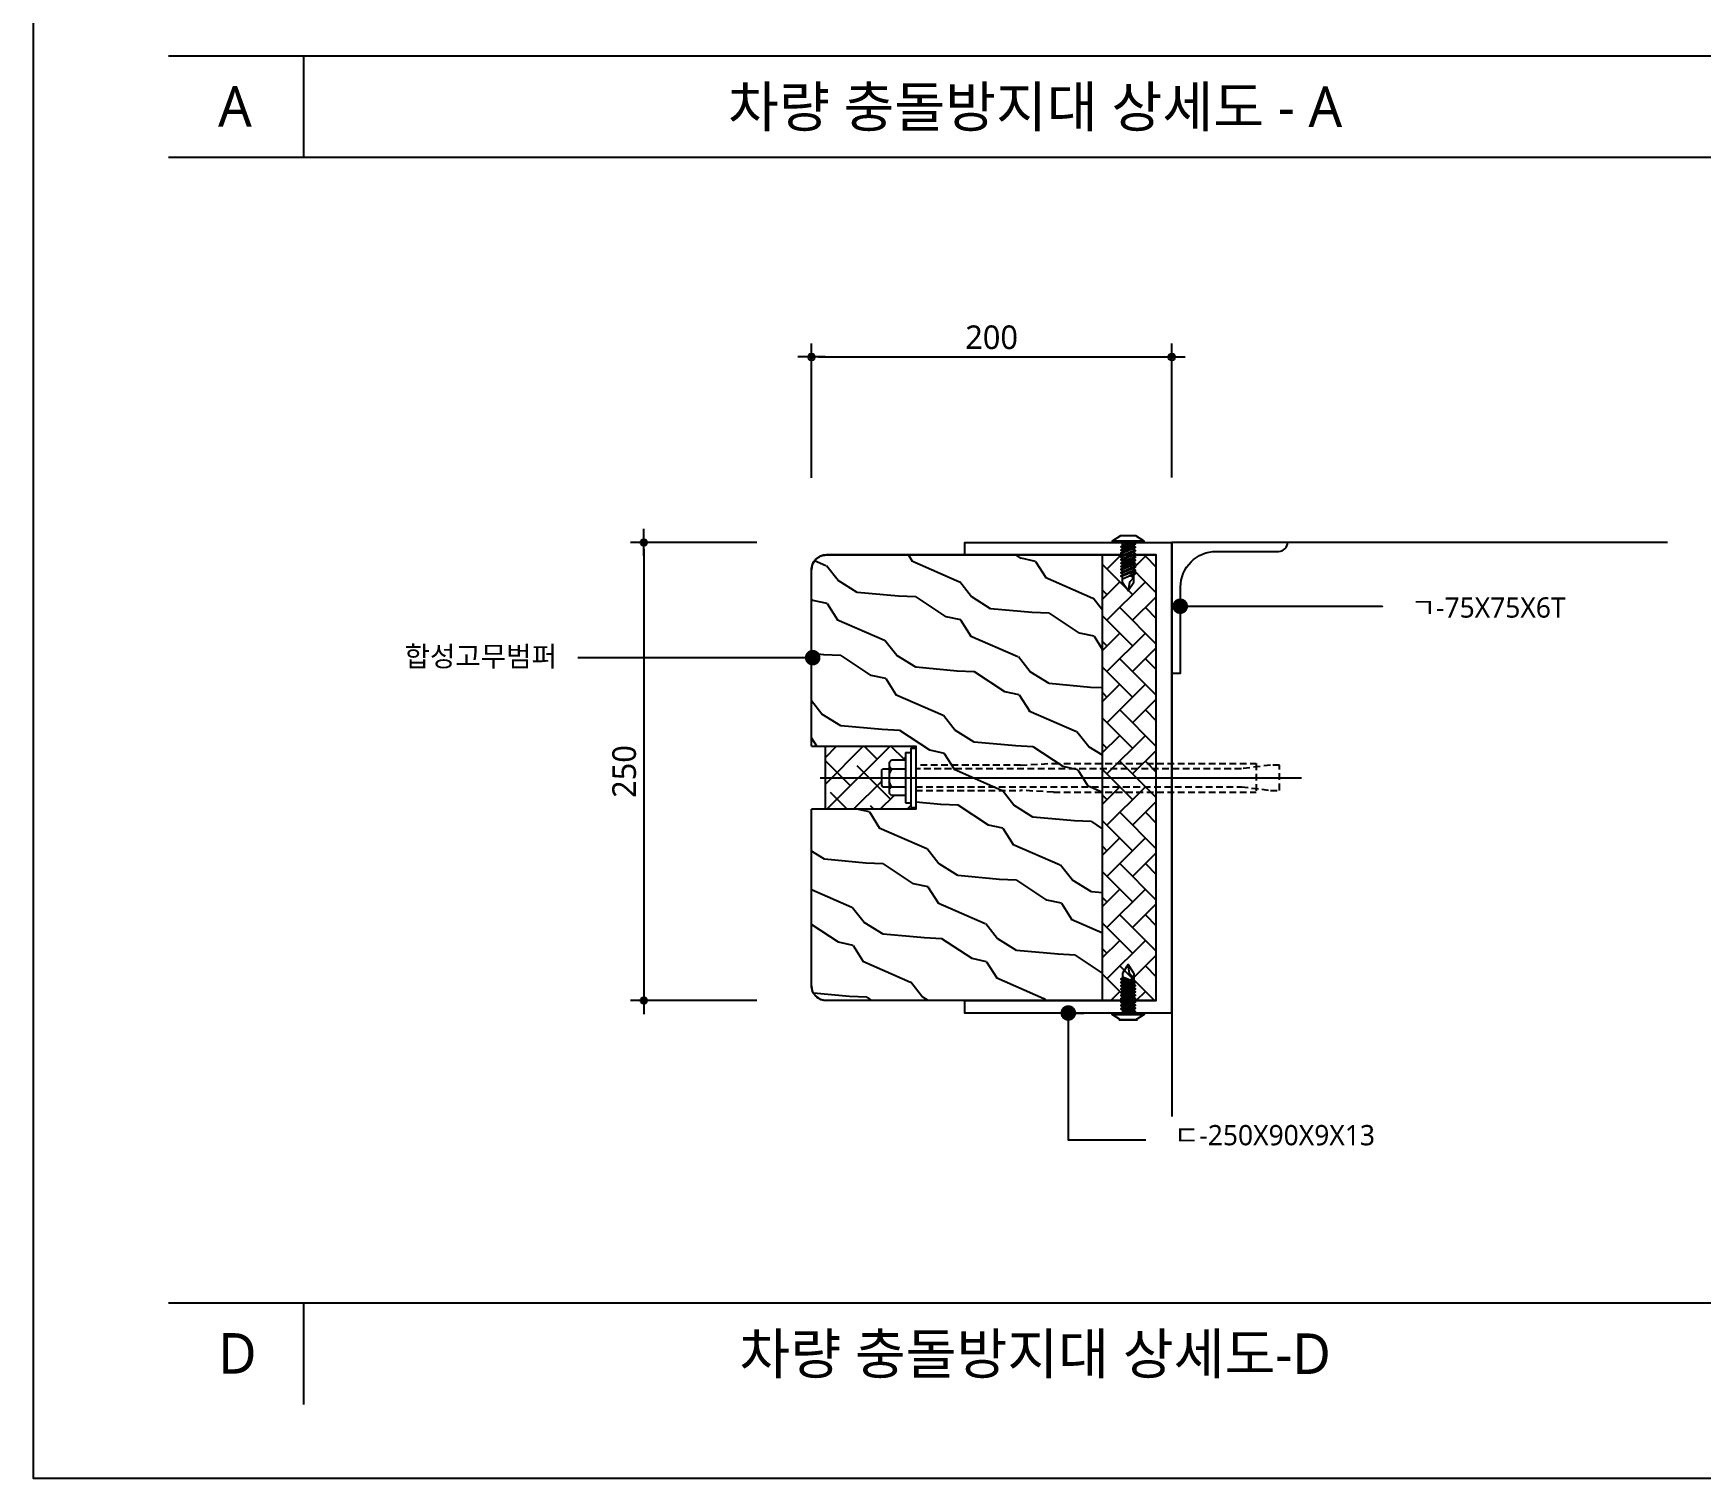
# Model space of a CAD drawing. Header units: millimetres. Extents: x 0 to 323546, y -1160640 to 197746.
# Drawn here: x 0 to 3703, y -1160640 to -1157429 of the extents above; entities that cross this region are included whole.
import ezdxf
from ezdxf.enums import TextEntityAlignment as Align

# ---------------------------------------------------------------- set-up
doc = ezdxf.new("R2010")
doc.units = ezdxf.units.MM
doc.header["$LTSCALE"] = 1000
doc.header["$MEASUREMENT"] = 0
doc.header["$PDSIZE"] = -10
for name, pattern in [('CENTER', [50.8, 31.75, -6.35, 6.35, -6.35]), ('CENTER2', [28.575, 19.05, -3.175, 3.175, -3.175]), ('HID', [2.3, 1.5, -0.8]), ('HIDDEN', [0.375, 0.25, -0.125])]:
    doc.linetypes.add(name, pattern=pattern)
doc.layers.get('0').update_dxf_attribs({"linetype": 'CONTINUOUS'})
doc.layers.get('Defpoints').update_dxf_attribs({"color": 171, "linetype": 'CONTINUOUS'})
for name, color, linetype in [('1HAT', 1, 'CONTINUOUS'), ('2HIDDEN', 2, 'HIDDEN'), ('3', 3, 'CONTINUOUS'), ('9CENTER', 9, 'CENTER'), ('BOLT', 8, 'CONTINUOUS'), ('COL', 2, 'CONTINUOUS'), ('DIM', 7, 'CONTINUOUS'), ('dockseal', 1, 'CONTINUOUS'), ('ELE', 7, 'CONTINUOUS'), ('TEX', 3, 'CONTINUOUS')]:
    doc.layers.add(name, color=color, linetype=linetype)
doc.styles.add('나눔고딕 Se', font='NanumGothic.ttf')
doc.styles.add('나눔바른고딕', font='NanumBarunGothic.ttf')
doc.dimstyles.new('A1-150', dxfattribs={"dimtxt": 3, "dimasz": 1, "dimexe": 2, "dimexo": 2, "dimgap": 1, "dimtad": 1, "dimdec": 0, "dimzin": 12, "dimdsep": 46, "dimtxsty": '나눔고딕 Se', "dimblk1": 'DIMDOT', "dimblk2": 'DIMDOT', "dimsah": 1, "dimcen": -1, "dimdle": 2, "dimclrd": 256, "dimclre": 256, "dimclrt": 3, "dimadec": 0, "dimazin": 0, "dimtfac": 1, "dimtdec": 0, "dimtix": 1, "dimtmove": 2, "dimatfit": 3, "dimldrblk": 'DIMDOT', "dimfxl": 1, "dimtvp": 1, "dimtolj": 1, "dimtzin": 12, "dimlwd": -1, "dimlwe": -1, "dimarcsym": 0})

# ---------------------------------------------------------------- blocks, each defined once
blk = doc.blocks.new('DIMDOT')
at = {"color": 0}
blk.add_line((-2, 0), (2, 0), dxfattribs=at)
for radius in [0.5, 0.25]:
    blk.add_circle((0, 0), radius, dxfattribs=at)
blk = doc.blocks.new('*D42')
at = {"layer": 'Defpoints', "color": 0, "transparency": 16777216}
for p in [(2528.3, -1158148.3), (1728.3, -1158446.6), (2528.3, -1158446.2)]:
    blk.add_point(p, dxfattribs=at)
at = {"layer": 'DIM', "transparency": 16777216}
for p, q in [((1728.3, -1158416.6), (1728.3, -1158118.3)), ((2528.3, -1158416.2), (2528.3, -1158118.3)), ((1743.3, -1158148.3), (2513.3, -1158148.3))]:
    blk.add_line(p, q, dxfattribs=at)
at = {"layer": 'DIM', "transparency": 16777216, "xscale": 15, "yscale": 15, "zscale": 15, "rotation": 180}
blk.add_blockref('DIMDOT', (1728.3, -1158148.3), dxfattribs=at)
at = {"layer": 'DIM', "transparency": 16777216, "xscale": 15, "yscale": 15, "zscale": 15}
blk.add_blockref('DIMDOT', (2528.3, -1158148.3), dxfattribs=at)
at = {"layer": 'DIM', "color": 3, "transparency": 16777216, "insert": (2128.3, -1158104.9), "char_height": 52.5, "attachment_point": 5, "style": '나눔고딕 Se'}
blk.add_mtext('\\A1;200', dxfattribs=at)
blk = doc.blocks.new('*D43')
at = {"layer": 'Defpoints', "color": 0, "transparency": 16777216}
for p in [(1637, -1158560.4), (1356, -1159577.9), (1636.6, -1159577.9)]:
    blk.add_point(p, dxfattribs=at)
at = {"layer": 'DIM', "transparency": 16777216}
for p, q in [((1607, -1158560.4), (1326, -1158560.4)), ((1356, -1158575.4), (1356, -1159562.9)), ((1606.6, -1159577.9), (1326, -1159577.9))]:
    blk.add_line(p, q, dxfattribs=at)
at = {"layer": 'DIM', "transparency": 16777216, "xscale": 15, "yscale": 15, "zscale": 15}
for p, rotation in [((1356, -1158560.4), 90), ((1356, -1159577.9), 270)]:
    blk.add_blockref('DIMDOT', p, dxfattribs=dict(at, rotation=rotation))
at = {"layer": 'DIM', "color": 3, "transparency": 16777216, "insert": (1312.5, -1159069.2), "char_height": 52.5, "attachment_point": 5, "rotation": 90, "style": '나눔고딕 Se'}
blk.add_mtext('\\A1;250', dxfattribs=at)
blk = doc.blocks.new('_Dot')
at = {"color": 0, "linetype": 'ByBlock', "lineweight": -2}
blk.add_line((-0.5, 0), (-1, 0), dxfattribs=at)
at = {"color": 0, "linetype": 'ByBlock', "const_width": 0.5}
blk.add_lwpolyline([(-0.25, 0, 1), (0.25, 0, 1)], format="xyb", close=True, dxfattribs=at)

msp = doc.modelspace()

# ---------------------------------------------------------------- hatches: boundary and pattern name
at = {"ltscale": 0.002}
h = msp.add_hatch(dxfattribs=at)
h.set_pattern_fill('AR-HBONE', color=256, scale=0.39591, angle=-90, style=0)
h.set_pattern_definition([(315, (201726037.378, 83488936.918), (56.885938458, -2e-14), [120.673298514, -40.224432838]), (45, (201726065.82, 83488908.475), (56.885938458, -2e-14), [120.673298514, -40.224432838])])
h.paths.add_polyline_path([(2493.56, -1159577.9), (2374.79, -1159577.9), (2374.79, -1158588.13), (2493.56, -1158588.13)])
at = {"layer": '1HAT'}
h = msp.add_hatch(dxfattribs=at)
h.set_pattern_fill('ANSI38', color=256, scale=13.196992, style=0)
h.set_pattern_definition([(45, (-117793.794, -1236874.58), (-29.628093, 29.628093), []), (135, (-117793.794, -1236874.58), (-88.884279, 29.628093), [104.751127, -62.850676])])
h.paths.add_polyline_path([(1900.46, -1159117.01), (1900.46, -1159103.01), (1886.86, -1159103.01), (1883.66, -1159099.81), (1883.66, -1159083.01), (1759.42, -1159083.01), (1759.42, -1159153.01), (1960.06, -1159153.01), (1960.06, -1159149.01), (1948.86, -1159149.01), (1948.86, -1159139.01), (1936.86, -1159139.01), (1936.86, -1159121.41), (1935.66, -1159122.61), (1906.06, -1159122.61)])
h.paths.add_polyline_path([(1935.66, -1159043.41), (1936.86, -1159044.61), (1936.86, -1159027.01), (1948.86, -1159027.01), (1948.86, -1159017.01), (1960.06, -1159017.01), (1960.06, -1159013.01), (1759.42, -1159013.01), (1759.42, -1159083.01), (1883.66, -1159083.01), (1883.66, -1159066.21), (1886.86, -1159063.01), (1900.46, -1159063.01), (1900.46, -1159049.01), (1906.06, -1159043.41)])
at = {"layer": 'ELE'}
h = msp.add_hatch(dxfattribs=at)
h.set_pattern_fill('WOOD2', color=8, scale=211.151878, angle=270, style=0)
h.set_pattern_definition([(146.45903, (-101946.214, -1199554.81), (-426.471253, 202.602528), [80.12644, -587.5943]), (177.422828, (-102012.999, -1199510.538), (-1648.351717, 51.267344), [38.9345, -1907.78974]), (174.871728, (-101885.559, -1199378.719), (-4315.98172584, 377.6714449), [92.6184, -4538.3038]), (148.007228, (-101977.806, -1199370.44), (-1539.5506515, 940.4773074), [49.4294, -2422.04]), (128.02413, (-101889.66, -1199510.59), (-296.40333, 36.26706), [42.23038, -168.9215]), (156.467028, (-101915.674, -1199477.32), (2855.2315641, -1251.8819714), [115.26654, -5648.0581]), (122.313528, (-102021.353, -1199431.297), (1004.277732, -1627.0849344), [42.4411, -2079.6091]), (167.829728, (-102044.04, -1199395.428), (1315.681595, -311.402778), [32.98298, -1616.16598])])
edge = h.paths.add_edge_path()
edge.add_line((1728.26, -1159013.01), (1960.06, -1159013.01))
edge.add_line((1960.06, -1159013.01), (1960.06, -1159153.01))
edge.add_line((1960.06, -1159153.01), (1728.26, -1159153.01))
edge.add_line((1728.26, -1159153.01), (1728.26, -1159544.91))
edge.add_arc((1761.26, -1159544.91), 32.99, 180, 270)
edge.add_line((1761.26, -1159577.9), (2374.79, -1159577.9))
edge.add_line((2374.79, -1159577.9), (2374.79, -1158588.13))
edge.add_line((2374.79, -1158588.13), (1761.26, -1158588.13))
edge.add_arc((1761.26, -1158621.12), 32.99, 90, 180)
edge.add_line((1728.26, -1158621.12), (1728.26, -1159013.01))

# ---------------------------------------------------------------- linework, layer by layer
at = {"color": 252, "ltscale": 0.1}
for p, q in [((10950, -1157480), (300, -1157480)), ((10950, -1157480), (300, -1157480)), ((600, -1157480), (600, -1157705)), ((10950, -1160250), (300, -1160250)), ((600, -1160250), (600, -1160475))]:
    msp.add_line(p, q, dxfattribs=at)
at = {"ltscale": 0.1}
msp.add_line((10950, -1157705), (300, -1157705), dxfattribs=at)
msp.add_line((10950, -1157705), (300, -1157705), dxfattribs=at)
at = {"ltscale": 0.002}
msp.add_lwpolyline([(2069.17, -1158588.13), (2069.17, -1158560.41), (2528, -1158560.41), (2528, -1159605.62), (2069.17, -1159605.62), (2069.17, -1159577.9), (2493.56, -1159577.9), (2493.56, -1158588.13)], close=True, dxfattribs=at)
at = {"color": 2}
msp.add_lwpolyline([(2374.79, -1159577.9), (2493.56, -1159577.9), (2493.56, -1158588.13), (2374.79, -1158588.13)], dxfattribs=at)
msp.add_lwpolyline([(2627.24, -1158580.21), (2765.81, -1158580.21, 0.4142136), (2785.6, -1158560.41), (2528.26, -1158560.41), (2528.26, -1158850.96), (2548.06, -1158850.96), (2548.06, -1158659.39, -0.4142136)], format="xyb", close=True)
msp.add_lwpolyline([(2581.87, -1158702), (2996.16, -1158702), (2996.16, -1158702)])
at = {"layer": '2HIDDEN'}
for p, q in [((1936.86, -1159027.01), (1936.86, -1159139.01)), ((1936.86, -1159027.01), (1948.86, -1159027.01)), ((1948.86, -1159017.01), (1948.86, -1159149.01)), ((1948.86, -1159017.01), (1960.06, -1159017.01)), ((1883.66, -1159066.21), (1886.86, -1159063.01)), ((1883.66, -1159066.21), (1883.66, -1159099.81)), ((1886.86, -1159063.01), (1900.46, -1159063.01)), ((1900.46, -1159049.01), (1906.06, -1159043.41)), ((1900.46, -1159049.01), (1900.46, -1159057.41)), ((1900.46, -1159057.41), (1900.46, -1159108.61)), ((1900.46, -1159057.41), (1906.06, -1159063.01)), ((1906.06, -1159063.01), (1900.46, -1159074.61)), ((1906.06, -1159043.41), (1935.66, -1159043.41)), ((1906.06, -1159063.01), (1936.86, -1159063.01)), ((1936.86, -1159044.61), (1935.66, -1159043.41)), ((1883.66, -1159099.81), (1886.86, -1159103.01)), ((1886.86, -1159103.01), (1900.46, -1159103.01)), ((1906.06, -1159103.01), (1900.46, -1159091.41)), ((1900.46, -1159108.61), (1906.06, -1159103.01)), ((1906.06, -1159103.01), (1936.86, -1159103.01)), ((1900.46, -1159108.61), (1900.46, -1159117.01)), ((1906.06, -1159122.61), (1900.46, -1159117.01)), ((1935.66, -1159122.61), (1906.06, -1159122.61)), ((1935.66, -1159122.61), (1936.86, -1159121.41)), ((1936.86, -1159139.01), (1948.86, -1159139.01)), ((1948.86, -1159149.01), (1960.06, -1159149.01))]:
    msp.add_line(p, q, dxfattribs=at)
at = {"layer": '2HIDDEN', "linetype": 'HID', "ltscale": 0.01}
for p, q in [((2192.38, -1159055.01), (1960.06, -1159055.01)), ((2683.02, -1159063.01), (1960.06, -1159063.01)), ((2192.38, -1159055.01), (2265.72, -1159051.01)), ((2265.72, -1159051.01), (2715.81, -1159051.01)), ((2747.82, -1159055.01), (2683.02, -1159063.01)), ((2715.81, -1159051.01), (2715.81, -1159115.01)), ((2767.82, -1159055.01), (2747.82, -1159055.01)), ((2767.82, -1159111.01), (2767.82, -1159055.01)), ((1960.06, -1159103.01), (2683.02, -1159103.01)), ((2683.02, -1159103.01), (2747.82, -1159111.01)), ((1960.06, -1159111.01), (2192.54, -1159111.01)), ((2265.72, -1159115.01), (2192.54, -1159111.01)), ((2265.72, -1159115.01), (2715.81, -1159115.01)), ((2747.82, -1159111.01), (2767.82, -1159111.01))]:
    msp.add_line(p, q, dxfattribs=at)
at = {"layer": '9CENTER', "color": 1, "linetype": 'CENTER2'}
msp.add_line((1747.2, -1159083.01), (2816.26, -1159083.01), dxfattribs=at)
at = {"layer": 'BOLT', "color": 10}
for p, q in [((2414.99, -1158569.91), (2438.36, -1158560.41)), ((2414.99, -1158577.17), (2447.85, -1158563.64)), ((2414.99, -1158577.17), (2447.85, -1158563.64)), ((2414.99, -1158584.43), (2447.85, -1158570.9)), ((2414.99, -1158584.43), (2447.85, -1158570.9)), ((2414.99, -1158591.69), (2447.85, -1158578.16)), ((2414.99, -1158591.69), (2447.85, -1158578.16)), ((2414.99, -1158598.94), (2447.85, -1158585.41)), ((2414.99, -1158598.94), (2447.85, -1158585.41)), ((2414.99, -1158606.2), (2447.85, -1158592.67)), ((2414.99, -1158606.2), (2447.85, -1158592.67)), ((2414.99, -1158613.46), (2447.85, -1158599.93)), ((2414.99, -1158613.46), (2447.85, -1158599.93)), ((2414.99, -1158620.71), (2447.85, -1158607.18)), ((2414.99, -1158620.71), (2447.85, -1158607.18)), ((2414.99, -1158627.97), (2447.85, -1158614.44)), ((2414.99, -1158627.97), (2447.85, -1158614.44)), ((2414.99, -1158635.23), (2447.85, -1158621.7)), ((2414.99, -1158635.23), (2447.85, -1158621.7)), ((2435.94, -1158633.86), (2447.85, -1158628.96)), ((2435.94, -1158633.86), (2447.85, -1158628.96)), ((2414.99, -1159530.8), (2447.85, -1159544.33)), ((2414.99, -1159530.8), (2447.85, -1159544.33)), ((2414.99, -1159538.06), (2447.85, -1159551.59)), ((2414.99, -1159538.06), (2447.85, -1159551.59)), ((2414.99, -1159545.31), (2447.85, -1159558.84)), ((2414.99, -1159545.31), (2447.85, -1159558.84)), ((2435.94, -1159532.17), (2447.85, -1159537.07)), ((2435.94, -1159532.17), (2447.85, -1159537.07)), ((2414.99, -1159552.57), (2447.85, -1159566.1)), ((2414.99, -1159552.57), (2447.85, -1159566.1)), ((2414.99, -1159559.83), (2447.85, -1159573.36)), ((2414.99, -1159559.83), (2447.85, -1159573.36)), ((2414.99, -1159567.09), (2447.85, -1159580.62)), ((2414.99, -1159567.09), (2447.85, -1159580.62)), ((2414.99, -1159574.34), (2447.85, -1159587.87)), ((2414.99, -1159574.34), (2447.85, -1159587.87)), ((2414.99, -1159581.6), (2447.85, -1159595.13)), ((2414.99, -1159581.6), (2447.85, -1159595.13)), ((2414.99, -1159588.86), (2447.85, -1159602.39)), ((2414.99, -1159588.86), (2447.85, -1159602.39)), ((2414.99, -1159596.11), (2438.36, -1159605.62))]:
    msp.add_line(p, q, dxfattribs=at)
at = {"layer": 'BOLT'}
for p, q in [((2418.95, -1158566.73), (2418.95, -1158560.41)), ((2418.95, -1158573.99), (2418.95, -1158569.91)), ((2418.95, -1158581.25), (2418.95, -1158577.17)), ((2418.95, -1158588.5), (2418.95, -1158584.43)), ((2443.89, -1158563.64), (2443.89, -1158560.41)), ((2443.89, -1158570.9), (2443.89, -1158566.83)), ((2443.89, -1158578.16), (2443.89, -1158574.08)), ((2443.89, -1158585.41), (2443.89, -1158581.34)), ((2443.89, -1158592.67), (2443.89, -1158588.6)), ((2418.95, -1158595.76), (2418.95, -1158591.69)), ((2418.95, -1158603.02), (2418.95, -1158598.94)), ((2418.95, -1158610.27), (2418.95, -1158606.2)), ((2418.95, -1158617.53), (2418.95, -1158613.46)), ((2418.95, -1158624.79), (2418.95, -1158620.71)), ((2443.89, -1158599.93), (2443.89, -1158595.85)), ((2443.89, -1158607.18), (2443.89, -1158603.11)), ((2443.89, -1158614.44), (2443.89, -1158610.37)), ((2443.89, -1158621.7), (2443.89, -1158617.62)), ((2443.89, -1158628.96), (2443.89, -1158624.88)), ((2418.95, -1158632.04), (2418.95, -1158627.97)), ((2418.95, -1158648.97), (2418.95, -1158635.23)), ((2443.89, -1158648.97), (2443.89, -1158632.14)), ((2418.95, -1159517.05), (2418.95, -1159530.8)), ((2418.95, -1159533.98), (2418.95, -1159538.06)), ((2418.95, -1159541.24), (2418.95, -1159545.31)), ((2418.95, -1159548.5), (2418.95, -1159552.57)), ((2443.89, -1159517.05), (2443.89, -1159533.89)), ((2443.89, -1159537.07), (2443.89, -1159541.15)), ((2443.89, -1159544.33), (2443.89, -1159548.4)), ((2443.89, -1159551.59), (2443.89, -1159555.66)), ((2418.95, -1159555.76), (2418.95, -1159559.83)), ((2418.95, -1159563.01), (2418.95, -1159567.09)), ((2418.95, -1159570.27), (2418.95, -1159574.34)), ((2418.95, -1159577.53), (2418.95, -1159581.6)), ((2418.95, -1159584.78), (2418.95, -1159588.86)), ((2443.89, -1159558.84), (2443.89, -1159562.92)), ((2443.89, -1159566.1), (2443.89, -1159570.18)), ((2443.89, -1159573.36), (2443.89, -1159577.43)), ((2443.89, -1159580.62), (2443.89, -1159584.69)), ((2443.89, -1159587.87), (2443.89, -1159591.95)), ((2410.63, -1159620.66), (2452.2, -1159620.66)), ((2418.95, -1159592.04), (2418.95, -1159596.11)), ((2418.95, -1159599.3), (2418.95, -1159605.62)), ((2443.89, -1159595.13), (2443.89, -1159599.2)), ((2443.89, -1159602.39), (2443.89, -1159605.62))]:
    msp.add_line(p, q, dxfattribs=at)
for points in [[(2448.44, -1158545.37), (2414.39, -1158545.37), (2395.78, -1158557.25), (2467.05, -1158557.25)], [(2467.05, -1158557.25), (2395.78, -1158557.25), (2395.78, -1158560.41), (2467.05, -1158560.41)], [(2447.85, -1158563.64), (2443.89, -1158566.83), (2418.95, -1158577.17), (2414.99, -1158577.17), (2418.95, -1158573.99), (2443.89, -1158563.64)], [(2447.85, -1158570.9), (2443.89, -1158574.08), (2418.95, -1158584.43), (2414.99, -1158584.43), (2418.95, -1158581.25), (2443.89, -1158570.9)], [(2447.85, -1158578.16), (2443.89, -1158581.34), (2418.95, -1158591.69), (2414.99, -1158591.69), (2418.95, -1158588.5), (2443.89, -1158578.16)], [(2447.85, -1158585.41), (2443.89, -1158588.6), (2418.95, -1158598.94), (2414.99, -1158598.94), (2418.95, -1158595.76), (2443.89, -1158585.41)], [(2447.85, -1158592.67), (2443.89, -1158595.85), (2418.95, -1158606.2), (2414.99, -1158606.2), (2418.95, -1158603.02), (2443.89, -1158592.67)], [(2447.85, -1158599.93), (2443.89, -1158603.11), (2418.95, -1158613.46), (2414.99, -1158613.46), (2418.95, -1158610.27), (2443.89, -1158599.93)], [(2447.85, -1158607.18), (2443.89, -1158610.37), (2418.95, -1158620.71), (2414.99, -1158620.71), (2418.95, -1158617.53), (2443.89, -1158607.18)], [(2447.85, -1158614.44), (2443.89, -1158617.62), (2418.95, -1158627.97), (2414.99, -1158627.97), (2418.95, -1158624.79), (2443.89, -1158614.44)], [(2447.85, -1158621.7), (2443.89, -1158624.88), (2418.95, -1158635.23), (2414.99, -1158635.23), (2418.95, -1158632.04), (2443.89, -1158621.7)], [(2447.85, -1158628.96), (2443.89, -1158632.14), (2439.9, -1158633.86), (2435.94, -1158633.86), (2439.9, -1158630.68), (2443.89, -1158628.96)], [(2447.85, -1159544.33), (2443.89, -1159541.15), (2418.95, -1159530.8), (2414.99, -1159530.8), (2418.95, -1159533.98), (2443.89, -1159544.33)], [(2447.85, -1159551.59), (2443.89, -1159548.4), (2418.95, -1159538.06), (2414.99, -1159538.06), (2418.95, -1159541.24), (2443.89, -1159551.59)], [(2447.85, -1159558.84), (2443.89, -1159555.66), (2418.95, -1159545.31), (2414.99, -1159545.31), (2418.95, -1159548.5), (2443.89, -1159558.84)], [(2447.85, -1159537.07), (2443.89, -1159533.89), (2439.9, -1159532.17), (2435.94, -1159532.17), (2439.9, -1159535.35), (2443.89, -1159537.07)], [(2447.85, -1159566.1), (2443.89, -1159562.92), (2418.95, -1159552.57), (2414.99, -1159552.57), (2418.95, -1159555.76), (2443.89, -1159566.1)], [(2447.85, -1159573.36), (2443.89, -1159570.18), (2418.95, -1159559.83), (2414.99, -1159559.83), (2418.95, -1159563.01), (2443.89, -1159573.36)], [(2447.85, -1159580.62), (2443.89, -1159577.43), (2418.95, -1159567.09), (2414.99, -1159567.09), (2418.95, -1159570.27), (2443.89, -1159580.62)], [(2447.85, -1159587.87), (2443.89, -1159584.69), (2418.95, -1159574.34), (2414.99, -1159574.34), (2418.95, -1159577.53), (2443.89, -1159587.87)], [(2447.85, -1159595.13), (2443.89, -1159591.95), (2418.95, -1159581.6), (2414.99, -1159581.6), (2418.95, -1159584.78), (2443.89, -1159595.13)], [(2467.05, -1159608.78), (2395.78, -1159608.78), (2395.78, -1159605.62), (2467.05, -1159605.62)], [(2448.44, -1159620.66), (2414.39, -1159620.66), (2395.78, -1159608.78), (2467.05, -1159608.78)], [(2447.85, -1159602.39), (2443.89, -1159599.2), (2418.95, -1159588.86), (2414.99, -1159588.86), (2418.95, -1159592.04), (2443.89, -1159602.39)]]:
    msp.add_lwpolyline(points, close=True, dxfattribs=at)
for points in [[(2441.85, -1158560.41), (2418.95, -1158569.91), (2414.99, -1158569.91), (2418.95, -1158566.73), (2434.18, -1158560.41)], [(2418.95, -1158571.51), (2414.99, -1158569.91), (2418.95, -1158573.1)], [(2418.95, -1158578.76), (2414.99, -1158577.17), (2418.95, -1158580.36)], [(2418.95, -1158586.02), (2414.99, -1158584.43), (2418.95, -1158587.61)], [(2443.89, -1158562.05), (2447.85, -1158563.64), (2443.89, -1158560.46)], [(2443.89, -1158569.31), (2447.85, -1158570.9), (2443.89, -1158567.72)], [(2443.89, -1158576.56), (2447.85, -1158578.16), (2443.89, -1158574.97)], [(2443.89, -1158583.82), (2447.85, -1158585.41), (2443.89, -1158582.23)], [(2418.95, -1158593.28), (2414.99, -1158591.69), (2418.95, -1158594.87)], [(2418.95, -1158600.53), (2414.99, -1158598.94), (2418.95, -1158602.13)], [(2418.95, -1158607.79), (2414.99, -1158606.2), (2418.95, -1158609.38)], [(2418.95, -1158615.05), (2414.99, -1158613.46), (2418.95, -1158616.64)], [(2418.95, -1158622.31), (2414.99, -1158620.71), (2418.95, -1158623.9)], [(2443.89, -1158591.08), (2447.85, -1158592.67), (2443.89, -1158589.49)], [(2443.89, -1158598.34), (2447.85, -1158599.93), (2443.89, -1158596.74)], [(2443.89, -1158605.59), (2447.85, -1158607.18), (2443.89, -1158604)], [(2443.89, -1158612.85), (2447.85, -1158614.44), (2443.89, -1158611.26)], [(2443.89, -1158620.11), (2447.85, -1158621.7), (2443.89, -1158618.51)], [(2443.89, -1158627.36), (2447.85, -1158628.96), (2443.89, -1158625.77)], [(2418.95, -1158629.56), (2414.99, -1158627.97), (2418.95, -1158631.15)], [(2418.95, -1158636.82), (2414.99, -1158635.23), (2418.95, -1158638.41)], [(2418.95, -1158640.89), (2435.92, -1158633.75), (2443.89, -1158638.39), (2434.31, -1158648.29), (2431.42, -1158667.98)], [(2443.89, -1158648.97), (2431.42, -1158667.98), (2418.95, -1158648.97)], [(2418.95, -1159525.14), (2435.92, -1159532.28), (2443.89, -1159527.64), (2434.31, -1159517.74), (2431.42, -1159498.05)], [(2443.89, -1159517.05), (2431.42, -1159498.05), (2418.95, -1159517.05)], [(2418.95, -1159529.21), (2414.99, -1159530.8), (2418.95, -1159527.62)], [(2418.95, -1159536.47), (2414.99, -1159538.06), (2418.95, -1159534.87)], [(2418.95, -1159543.72), (2414.99, -1159545.31), (2418.95, -1159542.13)], [(2418.95, -1159550.98), (2414.99, -1159552.57), (2418.95, -1159549.39)], [(2443.89, -1159538.67), (2447.85, -1159537.07), (2443.89, -1159540.26)], [(2443.89, -1159545.92), (2447.85, -1159544.33), (2443.89, -1159547.51)], [(2443.89, -1159553.18), (2447.85, -1159551.59), (2443.89, -1159554.77)], [(2418.95, -1159558.24), (2414.99, -1159559.83), (2418.95, -1159556.65)], [(2418.95, -1159565.49), (2414.99, -1159567.09), (2418.95, -1159563.9)], [(2418.95, -1159572.75), (2414.99, -1159574.34), (2418.95, -1159571.16)], [(2418.95, -1159580.01), (2414.99, -1159581.6), (2418.95, -1159578.42)], [(2418.95, -1159587.27), (2414.99, -1159588.86), (2418.95, -1159585.67)], [(2443.89, -1159560.44), (2447.85, -1159558.84), (2443.89, -1159562.03)], [(2443.89, -1159567.69), (2447.85, -1159566.1), (2443.89, -1159569.29)], [(2443.89, -1159574.95), (2447.85, -1159573.36), (2443.89, -1159576.54)], [(2443.89, -1159582.21), (2447.85, -1159580.62), (2443.89, -1159583.8)], [(2443.89, -1159589.46), (2447.85, -1159587.87), (2443.89, -1159591.06)], [(2418.95, -1159594.52), (2414.99, -1159596.11), (2418.95, -1159592.93)], [(2441.85, -1159605.62), (2418.95, -1159596.11), (2414.99, -1159596.11), (2418.95, -1159599.3), (2434.18, -1159605.62)], [(2443.89, -1159596.72), (2447.85, -1159595.13), (2443.89, -1159598.31)], [(2443.89, -1159603.98), (2447.85, -1159602.39), (2443.89, -1159605.57)]]:
    msp.add_lwpolyline(points, dxfattribs=at)
at = {"layer": 'COL'}
for p, q in [((2528.26, -1158560.4), (2528.26, -1159835.38)), ((3629.18, -1158560.41), (2725.96, -1158560.41))]:
    msp.add_line(p, q, dxfattribs=at)
at = {"layer": 'Defpoints', "ltscale": 1000}
msp.add_lwpolyline([(0, -1152000), (12315, -1152000), (12315, -1160640), (0, -1160640)], close=True, dxfattribs=at)
at = {"layer": 'dockseal'}
for p, q in [((2493.56, -1158588.13), (1761.26, -1158588.13)), ((2374.79, -1159577.9), (2374.79, -1158588.13)), ((1728.26, -1159013.01), (1728.26, -1158621.12)), ((1728.26, -1159544.91), (1728.26, -1159153.01)), ((2493.56, -1159577.9), (1761.26, -1159577.9))]:
    msp.add_line(p, q, dxfattribs=at)
at = {"layer": 'dockseal', "color": 0}
for points in [[(1728.26, -1159013.01), (1728.26, -1158621.12, -0.4142136), (1761.26, -1158588.13), (2493.56, -1158588.13)], [(2493.56, -1159577.9), (1761.26, -1159577.9, -0.4142136), (1728.26, -1159544.91), (1728.26, -1159153.01)]]:
    msp.add_lwpolyline(points, format="xyb", dxfattribs=at)
at = {"layer": 'dockseal'}
for centre, start, end in [((1761.26, -1158621.12), 90, 180), ((1761.26, -1159544.91), 180, 270)]:
    msp.add_arc(centre, 32.99, start, end, dxfattribs=at)
at = {"layer": 'ELE'}
for p, q in [((1731.94, -1158816.31), (1209.11, -1158816.31)), ((1759.42, -1159153.01), (1759.42, -1159013.01))]:
    msp.add_line(p, q, dxfattribs=at)
for points in [[(1728.26, -1159013.01), (1960.06, -1159013.01), (1960.06, -1159153.01), (1728.26, -1159153.01)], [(2298.59, -1159605.62), (2298.59, -1159887.71), (2471.06, -1159887.71)]]:
    msp.add_lwpolyline(points, dxfattribs=at)

# ---------------------------------------------------------------- block references
at = {"layer": 'DIM', "xscale": 34.64210505224764, "yscale": 34.64210505224764, "zscale": 34.64210505224764, "rotation": 180}
for p in [(2547.23, -1158702), (2298.59, -1159605.62)]:
    msp.add_blockref('_Dot', p, dxfattribs=at)
at = {"layer": 'DIM', "xscale": 34.64210505224764, "yscale": 34.64210505224764, "zscale": 34.64210505224764}
msp.add_blockref('_Dot', (1730.92, -1158816.31), dxfattribs=at)

# ---------------------------------------------------------------- texts
at = {"layer": '3', "style": '나눔바른고딕'}
msp.add_text('합성고무범퍼', height=45, dxfattribs=at).set_placement((824.27, -1158835.72))
at = {"layer": '3', "char_height": 45, "attachment_point": 9, "style": '나눔바른고딕'}
for s, insert in [('ㄱ-75X75X6T', (3403.14, -1158727.99)), ('ㄷ-250X90X9X13', (2979.77, -1159900.09))]:
    msp.add_mtext(s, dxfattribs=dict(at, insert=insert))
at = {"layer": 'TEX', "style": '나눔바른고딕'}
for s, p in [('A', (410.32, -1157636.76)), ('D', (410.32, -1160406.76))]:
    msp.add_text(s, height=90, dxfattribs=at).set_placement(p)
for s, p in [('차량 충돌방지대 상세도 - A', (2225, -1157592.5)), ('차량 충돌방지대 상세도-D', (2225, -1160362.5))]:
    msp.add_text(s, height=90, dxfattribs=at).set_placement(p, align=Align.MIDDLE_CENTER)

# ---------------------------------------------------------------- dimensions: what is measured, and where the dimension line sits
at = {"layer": 'DIM'}
dim = msp.add_linear_dim(base=(2528.26, -1158148.35), p1=(1728.26, -1158446.6), p2=(2528.26, -1158446.2), text='200', dimstyle='A1-150', override={"dimscale": 15, "dimtxt": 3.5}, dxfattribs=at)
dim.commit()
dim.dimension.update_dxf_attribs({"geometry": '*D42', "text_midpoint": (2128.26, -1158104.88)})
dim = msp.add_linear_dim(base=(1356.03, -1159577.9), p1=(1636.97, -1158560.41), p2=(1636.57, -1159577.9), angle=270, text='250', dimstyle='A1-150', override={"dimscale": 15, "dimtxt": 3.5}, dxfattribs=at)
dim.commit()
dim.dimension.update_dxf_attribs({"geometry": '*D43', "text_midpoint": (1312.45, -1159069.16)})

doc.saveas('drawing.dxf')
